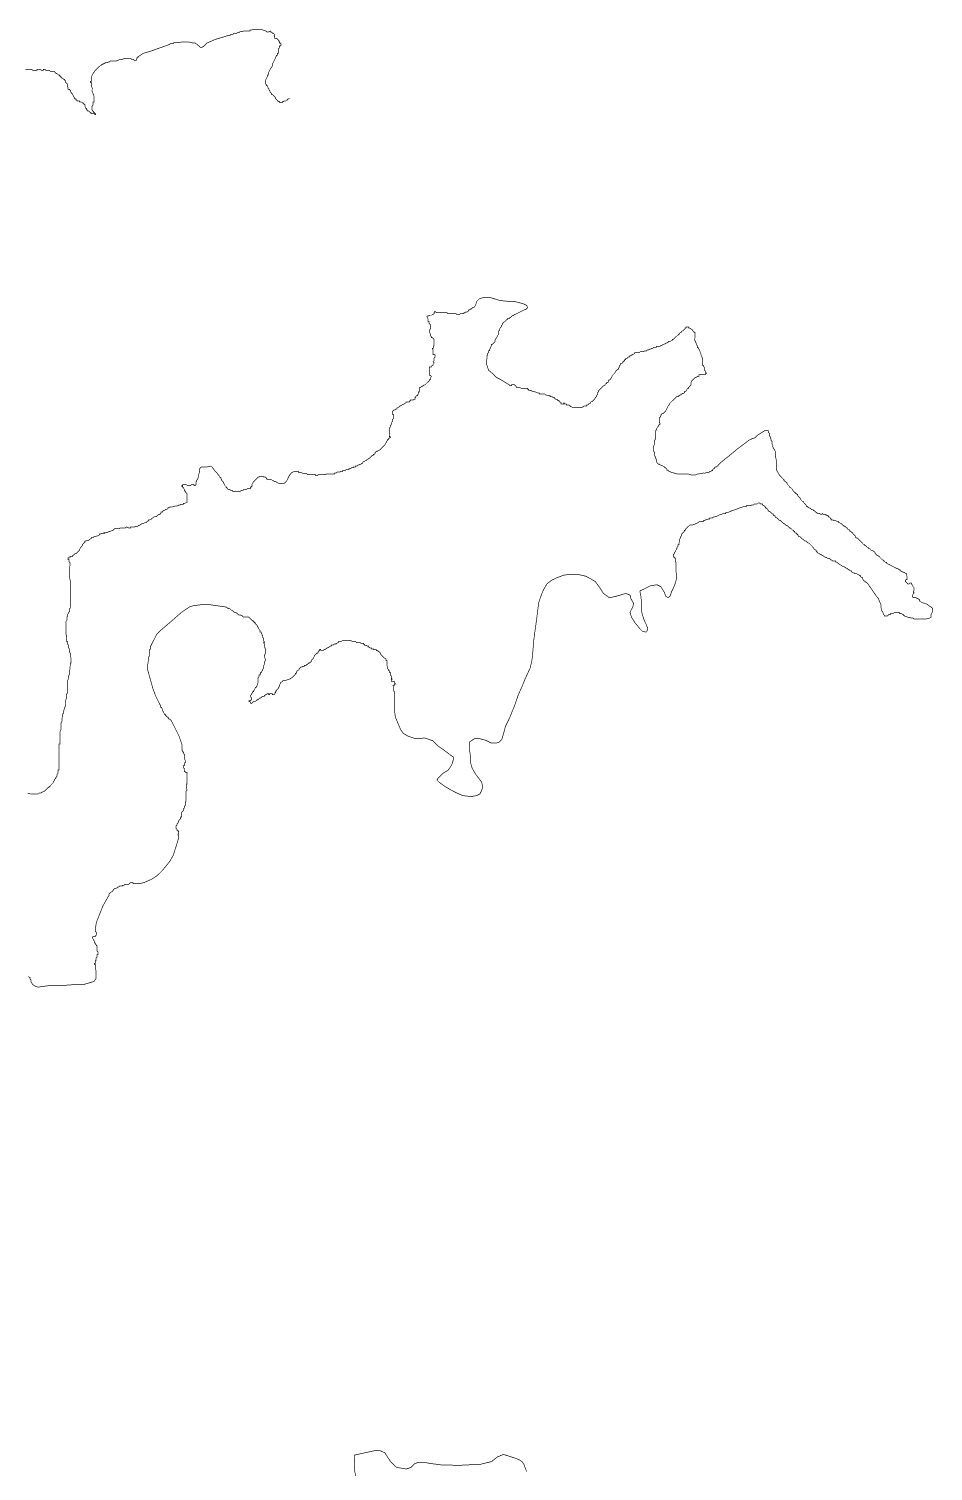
# Model space of a CAD drawing. Header units: metres. Extents: x 319816 to 366074, y 1739234 to 1838803.
# Drawn here: x 325367 to 329448, y 1819696 to 1826205 of the extents above; entities that cross this region are included whole.
import ezdxf

# ---------------------------------------------------------------- set-up
doc = ezdxf.new("R2010")
doc.units = ezdxf.units.M
doc.header["$MEASUREMENT"] = 0
doc.layers.add('HAZARDS LINE', color=1, linetype='Continuous')

msp = doc.modelspace()

# ---------------------------------------------------------------- linework, layer by layer
at = {"layer": 'HAZARDS LINE', "lineweight": 18, "const_width": 3}
for points in [[(326543.6, 1825892), (326539.6, 1825888), (326535.6, 1825888), (326535.5, 1825884), (326531.5, 1825884), (326527.4, 1825880), (326519.4, 1825880.1), (326515.3, 1825876.1), (326511.3, 1825876.1), (326511.2, 1825872.1), (326499.1, 1825872.2), (326499.2, 1825876.2), (326491.1, 1825876.3), (326491.1, 1825880.3), (326487.1, 1825884.4), (326483.2, 1825888.5), (326479.2, 1825892.5), (326479.2, 1825896.6), (326475.2, 1825900.6), (326467.2, 1825908.8), (326463.2, 1825908.8), (326463.2, 1825912.8), (326459.2, 1825916.9), (326455.2, 1825920.9), (326455.2, 1825925), (326451.2, 1825929), (326451.3, 1825933.1), (326447.3, 1825937.1), (326447.3, 1825941.2), (326443.3, 1825945.2), (326443.3, 1825949.3), (326439.3, 1825949.3), (326439.3, 1825953.3), (326435.4, 1825957.4), (326435.5, 1825973.5), (326443.7, 1825989.6), (326443.8, 1825997.6), (326447.8, 1825997.6), (326447.8, 1826005.7), (326456, 1826021.7), (326464.2, 1826033.8), (326468.3, 1826041.8), (326468.4, 1826049.9), (326476.6, 1826065.9), (326480.7, 1826073.9), (326480.7, 1826078), (326484.8, 1826082), (326484.8, 1826086), (326488.8, 1826086), (326488.9, 1826094), (326492.9, 1826094), (326493.1, 1826114.2), (326497.2, 1826118.2), (326497.2, 1826126.2), (326501.3, 1826126.2), (326501.3, 1826130.2), (326505.3, 1826130.2), (326505.4, 1826138.2), (326501.4, 1826138.3), (326501.4, 1826142.3), (326497.4, 1826142.3), (326497.4, 1826150.4), (326493.4, 1826150.4), (326493.4, 1826154.5), (326489.4, 1826158.5), (326485.4, 1826162.6), (326477.4, 1826162.7), (326477.4, 1826170.7), (326473.4, 1826174.8), (326477.5, 1826178.8), (326473.5, 1826182.9), (326469.5, 1826182.9), (326469.5, 1826186.9), (326465.5, 1826187), (326461.5, 1826191), (326457.5, 1826191.1), (326457.5, 1826195.1), (326449.4, 1826191.1), (326441.3, 1826191.2), (326437.3, 1826195.3), (326413.2, 1826203.5), (326393.1, 1826203.7), (326368.8, 1826199.9), (326364.8, 1826199.9), (326364.8, 1826195.9), (326336.6, 1826196.1), (326332.5, 1826192.1), (326320.4, 1826192.2), (326316.3, 1826188.2), (326308.3, 1826188.3), (326304.2, 1826184.3), (326292.1, 1826184.4), (326288.1, 1826180.4), (326280, 1826180.4), (326275.9, 1826176.4), (326271.9, 1826176.5), (326207.2, 1826156.9), (326170.8, 1826141), (326154.6, 1826125), (326146.5, 1826121.1), (326142.4, 1826121.1), (326118.4, 1826141.5), (326106.3, 1826141.6), (326090.2, 1826145.7), (326058, 1826146), (326033.8, 1826142.2), (326021.7, 1826142.3), (326017.6, 1826138.3), (326005.5, 1826138.4), (326001.5, 1826134.4), (325912.5, 1826102.9), (325884.2, 1826095), (325859.9, 1826079.1), (325859.9, 1826075.1), (325855.8, 1826075.1), (325855.8, 1826071.1), (325851.8, 1826067.1), (325851.7, 1826063.1), (325843.7, 1826063.1), (325839.7, 1826067.2), (325831.6, 1826067.3), (325827.6, 1826071.3), (325795.4, 1826071.6), (325791.3, 1826067.6), (325779.2, 1826067.7), (325771.1, 1826063.7), (325767.1, 1826063.8), (325763, 1826059.8), (325734.8, 1826060), (325730.7, 1826056), (325726.7, 1826056), (325722.6, 1826052), (325710.5, 1826052.1), (325710.5, 1826048.1), (325702.4, 1826048.2), (325702.4, 1826044.1), (325694.3, 1826044.2), (325694.3, 1826040.2), (325690.3, 1826040.2), (325682.2, 1826032.2), (325665.9, 1826016.2), (325657.7, 1826004.2), (325649.5, 1825988.1), (325649.4, 1825968), (325645.3, 1825968), (325645.3, 1825964), (325649.3, 1825963.9), (325649.2, 1825943.8), (325653.2, 1825939.7), (325653, 1825923.6), (325657, 1825915.5), (325657, 1825911.5), (325660.9, 1825903.4), (325660.7, 1825875.2), (325656.7, 1825875.2), (325656.5, 1825859.1), (325652.5, 1825855.1), (325652.3, 1825838.9), (325656.3, 1825834.9), (325656.3, 1825830.8), (325660.3, 1825830.8), (325660.3, 1825826.8), (325664.3, 1825826.7), (325664.3, 1825822.7), (325668.3, 1825822.7), (325668.3, 1825818.6), (325664.2, 1825818.7), (325660.3, 1825822.7), (325648.2, 1825822.8), (325648.2, 1825826.9), (325644.2, 1825826.9), (325640.2, 1825831), (325636.2, 1825835), (325632.1, 1825835.1), (325632.2, 1825839.1), (325628.1, 1825839.1), (325628.2, 1825847.2), (325624.2, 1825847.2), (325624.2, 1825851.3), (325620.2, 1825855.3), (325620.3, 1825863.4), (325616.2, 1825863.4), (325616.3, 1825867.5), (325612.2, 1825867.5), (325612.3, 1825871.5), (325608.3, 1825871.6), (325604.3, 1825875.6), (325596.2, 1825875.7), (325596.2, 1825879.7), (325584.1, 1825879.8), (325584.2, 1825883.9), (325580.1, 1825883.9), (325580.2, 1825887.9), (325576.1, 1825888), (325576.2, 1825892), (325572.1, 1825892), (325572.2, 1825896), (325568.2, 1825900.1), (325568.2, 1825904.1), (325564.2, 1825908.2), (325564.2, 1825912.2), (325560.2, 1825912.3), (325560.3, 1825916.3), (325556.3, 1825920.4), (325556.3, 1825928.4), (325552.3, 1825928.5), (325552.3, 1825932.5), (325544.3, 1825932.6), (325544.3, 1825940.6), (325540.3, 1825944.7), (325540.4, 1825956.8), (325536.4, 1825960.9), (325532.4, 1825964.9), (325532.5, 1825973), (325528.5, 1825973), (325528.5, 1825977), (325524.5, 1825977.1), (325520.5, 1825981.1), (325516.4, 1825981.2), (325516.5, 1825985.2), (325512.5, 1825985.2), (325512.5, 1825989.3), (325508.5, 1825989.3), (325508.5, 1825993.3), (325504.5, 1825993.4), (325504.5, 1825997.4), (325500.5, 1825997.4), (325496.5, 1826001.5), (325488.4, 1826005.6), (325484.4, 1826009.7), (325480.4, 1826013.7), (325464.3, 1826013.9), (325460.3, 1826017.9), (325444.2, 1826018.1), (325440.2, 1826022.1), (325432.1, 1826022.2), (325432.1, 1826018.2), (325424, 1826018.2), (325420, 1826022.3), (325403.9, 1826022.4), (325403.9, 1826018.4), (325383.7, 1826018.6), (325379.7, 1826022.6), (325351.5, 1826022.9)], [(325361.6, 1822752.8), (325409.8, 1822752.5), (325413.9, 1822756.5), (325421.9, 1822756.5), (325425.9, 1822760.5), (325430, 1822760.5), (325434, 1822764.5), (325438, 1822764.4), (325442.1, 1822768.4), (325450.2, 1822776.4), (325454.2, 1822780.4), (325458.2, 1822780.4), (325458.2, 1822784.4), (325462.3, 1822784.4), (325462.3, 1822788.4), (325470.4, 1822796.4), (325474.4, 1822800.4), (325478.5, 1822804.4), (325478.5, 1822808.4), (325482.5, 1822812.4), (325482.5, 1822816.5), (325486.6, 1822820.5), (325486.6, 1822824.5), (325490.6, 1822824.5), (325490.6, 1822828.5), (325494.7, 1822832.5), (325494.7, 1822840.5), (325498.8, 1822844.5), (325498.9, 1822860.6), (325502.9, 1822860.6), (325503.5, 1822977.2), (325507.6, 1822977.2), (325507.9, 1823033.4), (325512, 1823041.5), (325512.1, 1823073.6), (325516.2, 1823077.6), (325516.3, 1823093.7), (325520.3, 1823101.7), (325520.4, 1823113.8), (325524.4, 1823117.8), (325524.5, 1823125.8), (325528.6, 1823141.9), (325532.7, 1823149.9), (325532.8, 1823170), (325536.9, 1823186.1), (325537, 1823202.2), (325541, 1823206.1), (325541.3, 1823262.4), (325545.4, 1823270.5), (325545.5, 1823282.5), (325549.5, 1823290.5), (325549.7, 1823310.6), (325553.7, 1823314.6), (325553.9, 1823342.8), (325557.9, 1823342.8), (325558, 1823358.8), (325554.1, 1823387), (325550.1, 1823395.1), (325550.2, 1823407.1), (325546.2, 1823411.2), (325546.3, 1823423.2), (325542.3, 1823427.3), (325542.3, 1823439.3), (325538.3, 1823439.4), (325538.5, 1823467.5), (325534.5, 1823471.6), (325534.8, 1823531.9), (325538.9, 1823535.9), (325539, 1823552), (325543, 1823555.9), (325543, 1823564), (325547.1, 1823568), (325547.1, 1823572), (325551.1, 1823576), (325551.2, 1823588.1), (325555.3, 1823592.1), (325555.9, 1823704.6), (325552, 1823724.8), (325552.4, 1823797.1), (325548.4, 1823801.2), (325548.4, 1823809.2), (325544.4, 1823809.3), (325544.5, 1823817.3), (325548.5, 1823817.3), (325548.5, 1823821.3), (325556.6, 1823821.2), (325556.6, 1823825.3), (325564.6, 1823825.2), (325564.6, 1823829.2), (325568.7, 1823829.2), (325576.7, 1823837.2), (325580.8, 1823837.2), (325584.8, 1823841.2), (325588.8, 1823845.2), (325596.9, 1823853.2), (325597, 1823857.2), (325601, 1823865.2), (325605.1, 1823869.2), (325609.1, 1823873.2), (325609.1, 1823877.2), (325617.2, 1823885.2), (325617.2, 1823889.3), (325621.3, 1823889.2), (325621.3, 1823893.3), (325625.3, 1823893.2), (325629.3, 1823897.2), (325637.4, 1823897.2), (325641.4, 1823901.2), (325649.5, 1823905.2), (325649.5, 1823909.2), (325657.6, 1823909.1), (325661.6, 1823913.1), (325677.7, 1823917.1), (325685.8, 1823921), (325685.8, 1823925.1), (325689.8, 1823925), (325697.9, 1823929), (325705.9, 1823929), (325705.9, 1823933), (325709.9, 1823928.9), (325718, 1823932.9), (325722, 1823932.9), (325730.1, 1823936.9), (325734.1, 1823936.8), (325742.2, 1823940.8), (325746.2, 1823940.8), (325750.2, 1823944.8), (325754.3, 1823948.8), (325774.4, 1823948.7), (325778.4, 1823952.7), (325802.5, 1823952.5), (325806.6, 1823956.5), (325810.6, 1823956.5), (325818.6, 1823952.5), (325826.6, 1823952.4), (325826.7, 1823956.4), (325842.7, 1823956.3), (325850.8, 1823960.3), (325858.8, 1823960.3), (325862.9, 1823964.3), (325866.9, 1823964.2), (325871, 1823968.2), (325879, 1823972.2), (325883, 1823972.2), (325891.1, 1823976.2), (325895.1, 1823976.1), (325899.2, 1823980.1), (325903.2, 1823984.1), (325907.2, 1823984.1), (325907.2, 1823988.1), (325911.3, 1823988.1), (325915.3, 1823992.1), (325919.3, 1823992.1), (325923.4, 1823996.1), (325935.5, 1824004.1), (325943.5, 1824004), (325951.6, 1824012), (325959.6, 1824012), (325959.7, 1824016), (325963.7, 1824020), (325963.7, 1824024), (325971.8, 1824024), (325971.8, 1824028), (325975.8, 1824032), (325979.9, 1824032), (325983.9, 1824036), (325987.9, 1824035.9), (325996, 1824039.9), (325996, 1824043.9), (326000, 1824043.9), (326004.1, 1824047.9), (326016.1, 1824047.8), (326028.2, 1824051.8), (326036.3, 1824051.7), (326044.3, 1824055.7), (326048.3, 1824055.7), (326052.4, 1824059.7), (326064.4, 1824059.6), (326064.5, 1824063.7), (326072.5, 1824063.6), (326076.5, 1824067.6), (326080.6, 1824067.6), (326080.8, 1824107.8), (326076.8, 1824111.8), (326072.8, 1824115.9), (326072.8, 1824119.9), (326068.8, 1824119.9), (326068.8, 1824128), (326064.8, 1824132), (326064.9, 1824136), (326060.8, 1824136), (326060.9, 1824140.1), (326056.9, 1824140.1), (326056.9, 1824144.1), (326060.9, 1824144.1), (326060.9, 1824148.1), (326077, 1824148), (326085, 1824144), (326097.1, 1824143.9), (326101.1, 1824147.9), (326113.2, 1824147.8), (326113.2, 1824143.8), (326117.2, 1824143.8), (326121.2, 1824147.8), (326121.3, 1824159.8), (326125.3, 1824163.8), (326125.4, 1824167.8), (326129.4, 1824171.8), (326137.6, 1824208), (326137.7, 1824220), (326145.8, 1824228), (326169.9, 1824227.9), (326186, 1824231.8), (326194, 1824227.8), (326206, 1824211.6), (326210, 1824207.6), (326214, 1824203.5), (326218, 1824199.5), (326222, 1824191.4), (326226, 1824191.4), (326226, 1824187.4), (326230, 1824183.3), (326229.9, 1824179.3), (326234, 1824179.3), (326233.9, 1824175.3), (326237.9, 1824167.2), (326245.9, 1824159.1), (326245.9, 1824155.1), (326249.9, 1824151.1), (326249.9, 1824147), (326253.9, 1824143), (326257.9, 1824139), (326257.8, 1824134.9), (326261.9, 1824134.9), (326261.8, 1824130.9), (326265.8, 1824126.8), (326273.9, 1824126.8), (326277.9, 1824122.8), (326285.9, 1824122.7), (326285.9, 1824118.7), (326322.1, 1824118.5), (326326.1, 1824122.5), (326334.1, 1824122.4), (326338.2, 1824126.4), (326350.2, 1824126.4), (326354.3, 1824130.4), (326366.3, 1824130.3), (326366.4, 1824134.3), (326370.4, 1824134.3), (326370.4, 1824138.3), (326374.4, 1824138.3), (326374.5, 1824150.4), (326378.5, 1824154.4), (326378.6, 1824158.4), (326382.6, 1824162.4), (326386.7, 1824166.4), (326390.7, 1824170.4), (326398.8, 1824178.4), (326402.8, 1824182.4), (326406.8, 1824182.3), (326410.9, 1824186.3), (326422.9, 1824186.3), (326426.9, 1824182.2), (326435, 1824182.2), (326439, 1824178.1), (326439, 1824174.1), (326443, 1824174.1), (326447, 1824170.1), (326463.1, 1824170), (326467.1, 1824165.9), (326471.1, 1824165.9), (326475.1, 1824161.9), (326483.1, 1824161.8), (326487.1, 1824157.8), (326495.1, 1824153.7), (326517.6, 1824153.6), (326524.2, 1824157.4), (326532.1, 1824166.8), (326537.7, 1824178.9), (326543.3, 1824190.4), (326552.4, 1824201.2), (326563.8, 1824207.5), (326577.3, 1824206.1), (326585.4, 1824206), (326585.3, 1824201.9), (326597.5, 1824201.9), (326609.6, 1824197.7), (326621.7, 1824197.6), (326625.7, 1824193.5), (326662.1, 1824193.3), (326662.1, 1824189.2), (326670.1, 1824189.2), (326674.2, 1824193.2), (326706.6, 1824192.9), (326710.6, 1824196.9), (326747, 1824196.7), (326747, 1824200.7), (326755.1, 1824200.6), (326759.2, 1824204.6), (326771.3, 1824204.6), (326775.4, 1824208.6), (326783.5, 1824208.5), (326783.5, 1824212.5), (326795.6, 1824212.5), (326799.7, 1824216.5), (326811.8, 1824216.4), (326811.9, 1824220.4), (326820, 1824220.4), (326824, 1824224.4), (326832.1, 1824224.3), (326832.2, 1824228.3), (326836.2, 1824228.3), (326840.2, 1824228.3), (326840.3, 1824232.3), (326848.4, 1824232.3), (326852.4, 1824236.3), (326856.5, 1824236.2), (326860.5, 1824240.3), (326864.6, 1824240.2), (326868.7, 1824244.2), (326872.7, 1824244.2), (326876.8, 1824252.3), (326880.8, 1824252.2), (326884.9, 1824256.2), (326889, 1824256.2), (326893, 1824260.2), (326905.2, 1824268.2), (326909.3, 1824272.2), (326917.5, 1824280.2), (326921.5, 1824280.2), (326921.5, 1824284.3), (326925.6, 1824284.2), (326929.6, 1824288.2), (326929.7, 1824292.3), (326933.7, 1824296.3), (326937.8, 1824296.3), (326937.8, 1824300.3), (326941.9, 1824300.3), (326950, 1824304.3), (326958.1, 1824312.3), (326962.2, 1824316.3), (326966.3, 1824320.3), (326970.3, 1824324.3), (326974.4, 1824328.3), (326978.5, 1824336.4), (326982.6, 1824340.4), (326982.6, 1824344.4), (326986.7, 1824348.5), (326986.7, 1824352.5), (326990.8, 1824352.5), (326990.8, 1824356.5), (326994.8, 1824356.5), (326994.9, 1824360.5), (326998.9, 1824360.5), (326999, 1824364.5), (326994.9, 1824364.6), (326995.2, 1824405), (326999.3, 1824409), (326999.3, 1824413), (327003.4, 1824421.1), (327003.5, 1824425.1), (327007.6, 1824433.2), (327007.6, 1824441.3), (327011.7, 1824445.3), (327011.9, 1824465.5), (327007.8, 1824465.5), (327007.9, 1824477.7), (327012, 1824481.7), (327016.1, 1824485.7), (327020.1, 1824485.7), (327024.2, 1824489.7), (327028.2, 1824489.6), (327028.2, 1824493.7), (327036.4, 1824497.7), (327040.4, 1824501.7), (327048.6, 1824505.7), (327052.6, 1824509.7), (327056.7, 1824509.6), (327068.9, 1824517.6), (327068.9, 1824521.7), (327085.1, 1824521.6), (327085.1, 1824525.6), (327089.1, 1824525.6), (327089.2, 1824529.6), (327101.3, 1824529.5), (327105.4, 1824533.5), (327109.4, 1824533.5), (327109.5, 1824541.6), (327113.5, 1824541.6), (327113.5, 1824545.6), (327117.6, 1824549.6), (327121.7, 1824549.6), (327121.7, 1824553.6), (327125.8, 1824557.6), (327125.8, 1824565.7), (327129.9, 1824565.7), (327130, 1824585.9), (327134.1, 1824585.9), (327138.1, 1824589.9), (327142.2, 1824589.8), (327142.2, 1824593.9), (327146.3, 1824593.9), (327150.3, 1824597.9), (327154.4, 1824597.8), (327158.4, 1824601.9), (327162.5, 1824605.9), (327166.6, 1824609.9), (327174.7, 1824617.9), (327174.8, 1824621.9), (327178.8, 1824621.9), (327178.9, 1824630), (327183, 1824634), (327183, 1824638.1), (327179, 1824642.1), (327174.9, 1824642.2), (327175.2, 1824678.5), (327183.3, 1824678.5), (327183.3, 1824682.5), (327187.4, 1824686.5), (327191.4, 1824686.5), (327191.5, 1824690.6), (327195.5, 1824694.6), (327195.6, 1824698.6), (327191.6, 1824702.7), (327195.6, 1824706.7), (327195.7, 1824718.8), (327199.8, 1824722.8), (327199.9, 1824735), (327191.8, 1824735), (327192, 1824755.2), (327188, 1824763.4), (327192, 1824763.3), (327192.1, 1824771.4), (327196.2, 1824775.4), (327196.4, 1824803.7), (327188.4, 1824811.9), (327184.3, 1824811.9), (327184.4, 1824815.9), (327180.3, 1824820), (327180.4, 1824824.1), (327176.4, 1824836.2), (327176.5, 1824848.4), (327180.6, 1824852.4), (327180.7, 1824868.5), (327176.7, 1824872.6), (327172.7, 1824876.7), (327172.8, 1824884.8), (327168.7, 1824884.8), (327168.8, 1824896.9), (327164.8, 1824905.1), (327164.9, 1824909.1), (327168.9, 1824909.1), (327177, 1824913), (327185.1, 1824913), (327189.2, 1824917), (327193.2, 1824917), (327197.3, 1824921), (327197.3, 1824925), (327197.4, 1824929.1), (327201.4, 1824929), (327205.4, 1824925), (327253.9, 1824924.6), (327257.9, 1824920.5), (327294.3, 1824920.2), (327298.3, 1824916.2), (327310.5, 1824916.1), (327314.5, 1824920.1), (327330.7, 1824919.9), (327330.7, 1824924), (327334.8, 1824924), (327338.8, 1824928), (327346.9, 1824927.9), (327351, 1824931.9), (327351, 1824936), (327355.1, 1824935.9), (327359.1, 1824939.9), (327363.2, 1824939.9), (327363.2, 1824944), (327367.3, 1824943.9), (327371.3, 1824947.9), (327375.4, 1824947.9), (327382.6, 1824955.7), (327389.1, 1824975.4), (327402.1, 1824988.4), (327422.5, 1824992.9), (327449.4, 1824992.9), (327493.2, 1824979), (327532.7, 1824975.1), (327559, 1824975.1), (327598.8, 1824964.4), (327614.4, 1824956.7), (327617.9, 1824946), (327613.9, 1824942), (327609.8, 1824938), (327605.7, 1824938), (327597.6, 1824934.1), (327565.2, 1824918.1), (327557, 1824914.2), (327553, 1824910.1), (327548.9, 1824910.2), (327544.9, 1824906.2), (327540.8, 1824902.2), (327536.7, 1824902.2), (327536.7, 1824898.1), (327528.6, 1824898.2), (327528.6, 1824894.2), (327524.5, 1824894.2), (327520.5, 1824890.2), (327520.4, 1824886.1), (327516.4, 1824886.2), (327512.3, 1824882.2), (327504.2, 1824874.1), (327504.1, 1824870.1), (327500.1, 1824866.1), (327500, 1824862), (327496, 1824858), (327491.9, 1824850), (327491.8, 1824845.9), (327487.8, 1824841.9), (327487.6, 1824825.7), (327483.6, 1824821.7), (327479.5, 1824813.7), (327471.3, 1824801.6), (327471.2, 1824793.5), (327467.1, 1824789.5), (327459, 1824781.5), (327455, 1824781.5), (327454.9, 1824777.5), (327450.8, 1824765.4), (327446.7, 1824757.3), (327446.6, 1824753.3), (327442.6, 1824753.3), (327442.5, 1824745.2), (327438.5, 1824741.2), (327438.4, 1824733.1), (327434.3, 1824729.1), (327434, 1824688.7), (327441.9, 1824664.4), (327462, 1824648), (327478.1, 1824631.7), (327494.2, 1824623.5), (327534.4, 1824599), (327538.4, 1824594.9), (327546.5, 1824594.8), (327546.5, 1824598.9), (327558.7, 1824598.8), (327562.7, 1824594.7), (327566.7, 1824590.6), (327566.6, 1824586.6), (327582.8, 1824586.4), (327590.9, 1824582.3), (327619.2, 1824582.1), (327619.1, 1824578.1), (327623.2, 1824578.1), (327623.1, 1824574), (327631.2, 1824573.9), (327639.3, 1824569.8), (327647.4, 1824569.8), (327651.4, 1824565.7), (327655.4, 1824565.7), (327663.5, 1824561.6), (327671.6, 1824561.5), (327671.5, 1824557.5), (327695.8, 1824557.3), (327699.8, 1824553.2), (327715.9, 1824549), (327720, 1824549), (327719.9, 1824545), (327728, 1824544.9), (327736.1, 1824540.8), (327740.1, 1824540.8), (327740.1, 1824536.7), (327748.1, 1824532.6), (327752.2, 1824532.6), (327752.2, 1824528.5), (327760.2, 1824528.5), (327760.2, 1824524.4), (327764.2, 1824520.4), (327768.3, 1824520.3), (327768.2, 1824512.2), (327780.3, 1824512.1), (327780.4, 1824516.2), (327784.4, 1824516.2), (327784.4, 1824512.1), (327792.5, 1824512.1), (327792.4, 1824508), (327804.6, 1824507.9), (327808.6, 1824503.8), (327812.6, 1824503.8), (327812.6, 1824499.8), (327816.6, 1824499.7), (327820.6, 1824495.7), (327857, 1824495.4), (327869.2, 1824499.3), (327873.2, 1824503.3), (327885.4, 1824503.2), (327885.4, 1824507.3), (327889.4, 1824507.3), (327893.5, 1824511.3), (327897.6, 1824515.3), (327901.6, 1824515.3), (327901.7, 1824519.3), (327905.7, 1824523.3), (327909.8, 1824523.3), (327913.9, 1824527.3), (327917.9, 1824531.3), (327922, 1824535.3), (327922, 1824539.4), (327926.1, 1824543.4), (327930.2, 1824547.4), (327930.2, 1824551.4), (327934.3, 1824555.4), (327934.3, 1824563.5), (327938.4, 1824567.5), (327938.5, 1824571.6), (327946.6, 1824579.6), (327950.7, 1824583.6), (327954.7, 1824587.6), (327958.8, 1824591.6), (327962.9, 1824595.6), (327966.9, 1824595.6), (327967, 1824599.7), (327971, 1824603.7), (327975.1, 1824603.6), (327975.1, 1824607.7), (327979.2, 1824607.7), (327983.2, 1824611.7), (327983.3, 1824619.7), (327987.3, 1824619.7), (327991.4, 1824623.7), (327999.6, 1824635.8), (327999.6, 1824639.8), (328007.8, 1824647.9), (328011.8, 1824651.9), (328015.9, 1824659.9), (328020, 1824663.9), (328024.1, 1824668), (328028.1, 1824667.9), (328028.2, 1824672), (328032.3, 1824680), (328032.3, 1824684.1), (328036.4, 1824688.1), (328036.4, 1824692.1), (328040.5, 1824696.1), (328044.5, 1824696.1), (328048.6, 1824700.1), (328048.6, 1824704.2), (328052.7, 1824704.1), (328052.7, 1824708.2), (328056.7, 1824708.1), (328056.8, 1824712.2), (328060.8, 1824712.1), (328060.8, 1824716.2), (328064.9, 1824716.2), (328069, 1824720.2), (328073, 1824724.2), (328077.1, 1824724.2), (328077.1, 1824728.2), (328081.2, 1824728.2), (328085.2, 1824732.2), (328089.3, 1824732.1), (328089.3, 1824736.2), (328093.3, 1824736.2), (328101.5, 1824740.1), (328101.5, 1824744.2), (328121.7, 1824744), (328125.8, 1824748), (328141.9, 1824747.9), (328146, 1824751.9), (328154.1, 1824751.9), (328158.2, 1824755.9), (328162.2, 1824755.8), (328170.3, 1824759.8), (328174.4, 1824759.8), (328178.5, 1824763.8), (328182.5, 1824763.8), (328186.6, 1824767.8), (328198.7, 1824767.7), (328198.7, 1824771.7), (328214.9, 1824771.6), (328219, 1824775.6), (328223, 1824775.6), (328227.1, 1824779.6), (328231.1, 1824779.6), (328235.2, 1824783.6), (328239.2, 1824783.5), (328243.3, 1824787.6), (328247.4, 1824787.5), (328251.4, 1824791.5), (328255.5, 1824791.5), (328255.5, 1824795.6), (328263.6, 1824795.5), (328267.7, 1824799.5), (328271.7, 1824799.5), (328271.7, 1824803.5), (328275.8, 1824803.5), (328283.9, 1824811.5), (328288, 1824815.5), (328292.1, 1824819.5), (328296.2, 1824823.5), (328300.2, 1824823.5), (328300.2, 1824827.6), (328304.3, 1824827.5), (328304.3, 1824831.6), (328308.4, 1824835.6), (328312.4, 1824835.5), (328312.4, 1824839.6), (328320.6, 1824843.6), (328324.6, 1824847.6), (328328.7, 1824851.6), (328328.7, 1824855.6), (328332.8, 1824855.6), (328332.8, 1824859.7), (328344.9, 1824859.6), (328344.9, 1824855.5), (328349, 1824855.5), (328361, 1824847.3), (328361, 1824843.3), (328369, 1824839.2), (328369, 1824835.1), (328373.1, 1824835.1), (328372.8, 1824798.7), (328376.8, 1824794.6), (328376.8, 1824790.6), (328380.7, 1824782.5), (328380.7, 1824778.4), (328384.7, 1824774.3), (328384.6, 1824766.3), (328388.7, 1824766.2), (328388.7, 1824762.2), (328392.7, 1824758.1), (328392.6, 1824754.1), (328396.7, 1824750), (328396.6, 1824745.9), (328400.6, 1824737.8), (328400.6, 1824733.8), (328404.5, 1824725.7), (328404.5, 1824721.6), (328408.5, 1824717.6), (328408.3, 1824685.2), (328412.3, 1824685.2), (328412.3, 1824681.1), (328416.3, 1824677.1), (328416.2, 1824664.9), (328420.2, 1824660.9), (328420.2, 1824656.8), (328424.2, 1824652.7), (328424.2, 1824648.7), (328420.1, 1824648.7), (328420.1, 1824644.7), (328391.8, 1824644.9), (328391.7, 1824636.8), (328383.6, 1824636.9), (328379.6, 1824632.9), (328375.5, 1824632.9), (328371.5, 1824628.9), (328367.4, 1824624.9), (328363.3, 1824620.9), (328359.2, 1824616.8), (328359.2, 1824612.8), (328355.1, 1824608.8), (328355, 1824596.7), (328351, 1824592.7), (328342.8, 1824584.6), (328342.8, 1824580.6), (328338.7, 1824580.6), (328334.6, 1824572.6), (328330.6, 1824568.5), (328326.5, 1824568.6), (328326.5, 1824564.5), (328322.4, 1824560.5), (328318.4, 1824560.6), (328314.3, 1824556.5), (328310.3, 1824556.6), (328310.2, 1824552.5), (328306.2, 1824552.6), (328302.1, 1824548.6), (328298.1, 1824548.6), (328298, 1824544.5), (328290, 1824544.6), (328261.4, 1824516.5), (328257.4, 1824512.5), (328257.3, 1824508.5), (328253.3, 1824504.5), (328249.2, 1824496.4), (328245.1, 1824488.3), (328240.9, 1824480.3), (328232.8, 1824472.3), (328228.7, 1824468.3), (328224.7, 1824468.3), (328220.6, 1824464.3), (328220.6, 1824460.2), (328216.5, 1824456.2), (328216.5, 1824452.2), (328212.4, 1824448.2), (328212.2, 1824427.9), (328216.3, 1824423.9), (328216.2, 1824419.8), (328212.2, 1824419.9), (328208.1, 1824411.8), (328204, 1824407.8), (328199.9, 1824399.7), (328199.9, 1824395.7), (328195.8, 1824391.7), (328195.5, 1824355.3), (328191.4, 1824347.2), (328191.3, 1824331.1), (328187.2, 1824323), (328187, 1824298.8), (328191, 1824294.7), (328190.9, 1824278.5), (328194.9, 1824274.4), (328194.9, 1824270.4), (328198.8, 1824262.3), (328198.8, 1824254.2), (328202.8, 1824246.1), (328206.8, 1824242), (328210.8, 1824242), (328210.8, 1824237.9), (328214.8, 1824237.9), (328226.9, 1824233.8), (328230.9, 1824229.7), (328235, 1824229.6), (328234.9, 1824225.6), (328239, 1824225.6), (328243, 1824221.5), (328247, 1824217.4), (328247, 1824213.4), (328251, 1824213.4), (328255, 1824209.3), (328263.1, 1824205.2), (328291.3, 1824196.9), (328343.9, 1824196.5), (328356, 1824192.3), (328376.2, 1824192.2), (328384.3, 1824196.1), (328388.3, 1824196.1), (328408.6, 1824200), (328416.7, 1824199.9), (328428.8, 1824203.9), (328436.9, 1824203.8), (328441, 1824207.8), (328445, 1824207.8), (328449.1, 1824211.8), (328453.1, 1824211.8), (328453.2, 1824215.8), (328457.2, 1824219.8), (328461.3, 1824219.8), (328461.3, 1824223.9), (328465.4, 1824227.9), (328469.4, 1824227.8), (328473.5, 1824231.9), (328477.5, 1824231.8), (328477.6, 1824235.9), (328481.7, 1824239.9), (328489.8, 1824247.9), (328534.5, 1824283.9), (328563, 1824308), (328595.6, 1824332), (328615.9, 1824348), (328632.1, 1824356), (328644.3, 1824359.9), (328656.5, 1824372), (328689, 1824391.9), (328705.2, 1824391.8), (328705.1, 1824383.7), (328709.1, 1824379.6), (328709.1, 1824371.5), (328713, 1824363.4), (328713, 1824359.4), (328717, 1824355.3), (328717, 1824347.2), (328721, 1824343.2), (328720.9, 1824331), (328724.9, 1824327), (328724.8, 1824318.9), (328728.8, 1824310.7), (328732.8, 1824306.7), (328732.8, 1824302.6), (328736.8, 1824298.6), (328736.6, 1824278.3), (328740.5, 1824258.1), (328740.2, 1824217.7), (328744.2, 1824209.5), (328756.2, 1824189.2), (328760.2, 1824185.2), (328768.2, 1824177), (328772.2, 1824172.9), (328772.2, 1824168.9), (328776.2, 1824168.9), (328776.2, 1824164.8), (328784.2, 1824160.7), (328788.3, 1824156.6), (328788.2, 1824152.6), (328792.2, 1824148.5), (328796.2, 1824144.5), (328800.3, 1824140.4), (328800.2, 1824136.3), (328804.3, 1824136.3), (328808.3, 1824132.2), (328812.3, 1824128.2), (328816.3, 1824120), (328820.3, 1824116), (328824.3, 1824111.9), (328828.3, 1824111.9), (328828.3, 1824107.8), (328832.3, 1824107.8), (328832.3, 1824103.7), (328836.4, 1824103.7), (328836.3, 1824099.7), (328840.3, 1824095.6), (328848.4, 1824087.4), (328848.3, 1824083.4), (328852.3, 1824079.3), (328860.4, 1824071.2), (328864.4, 1824071.1), (328864.4, 1824067.1), (328868.4, 1824063), (328872.4, 1824059), (328876.4, 1824054.9), (328876.4, 1824050.8), (328880.4, 1824050.8), (328880.4, 1824046.8), (328884.4, 1824046.7), (328888.4, 1824042.7), (328892.5, 1824042.6), (328896.5, 1824038.6), (328900.5, 1824034.5), (328908.6, 1824034.4), (328908.6, 1824030.4), (328912.6, 1824030.3), (328916.6, 1824026.3), (328920.6, 1824022.2), (328924.7, 1824022.2), (328924.6, 1824018.1), (328936.8, 1824018), (328940.8, 1824013.9), (328944.8, 1824013.9), (328948.9, 1824017.9), (328952.9, 1824013.9), (328965, 1824013.8), (328965, 1824009.7), (328973.1, 1824009.7), (328973.1, 1824005.6), (328977.1, 1824005.6), (328977.1, 1824001.5), (328981.1, 1824001.5), (328985.1, 1823997.4), (328985.1, 1823993.4), (328989.1, 1823993.4), (328989.1, 1823989.3), (328997.2, 1823989.3), (329001.2, 1823985.2), (329009.3, 1823985.1), (329017.3, 1823981), (329021.4, 1823981), (329021.3, 1823976.9), (329025.4, 1823976.9), (329029.4, 1823972.8), (329033.4, 1823972.8), (329041.5, 1823964.7), (329045.5, 1823964.6), (329045.5, 1823960.6), (329049.5, 1823960.5), (329053.5, 1823956.5), (329057.5, 1823952.4), (329061.6, 1823952.4), (329061.5, 1823948.3), (329065.6, 1823944.3), (329069.6, 1823944.2), (329073.6, 1823940.1), (329073.6, 1823936.1), (329077.6, 1823936.1), (329081.6, 1823932), (329085.7, 1823932), (329085.6, 1823927.9), (329089.7, 1823923.8), (329093.7, 1823919.8), (329097.7, 1823915.7), (329097.6, 1823911.7), (329101.7, 1823907.6), (329105.7, 1823907.6), (329109.7, 1823903.5), (329113.7, 1823899.4), (329121.7, 1823891.3), (329125.8, 1823887.2), (329129.8, 1823883.1), (329133.8, 1823879), (329137.8, 1823879), (329137.8, 1823875), (329141.8, 1823874.9), (329145.8, 1823870.9), (329149.9, 1823866.8), (329157.9, 1823862.7), (329157.9, 1823858.6), (329161.9, 1823858.6), (329169.9, 1823850.4), (329174, 1823850.4), (329182, 1823846.3), (329186.1, 1823842.2), (329186, 1823838.2), (329190, 1823834.1), (329194, 1823830), (329202.1, 1823825.9), (329206.1, 1823821.9), (329214.1, 1823813.7), (329218.1, 1823809.6), (329226.2, 1823805.5), (329226.2, 1823801.5), (329234.2, 1823797.4), (329238.3, 1823797.4), (329238.2, 1823793.3), (329246.3, 1823789.2), (329250.3, 1823789.2), (329254.3, 1823785.1), (329262.4, 1823781), (329286.6, 1823768.7), (329290.6, 1823768.7), (329294.6, 1823764.6), (329298.6, 1823764.5), (329298.6, 1823760.5), (329314.7, 1823752.3), (329318.8, 1823752.3), (329322.8, 1823748.2), (329326.8, 1823748.2), (329326.8, 1823740.1), (329330.8, 1823736), (329330.6, 1823719.8), (329326.6, 1823719.9), (329322.5, 1823715.8), (329322.5, 1823711.8), (329326.5, 1823707.7), (329334.5, 1823699.6), (329338.6, 1823699.5), (329342.6, 1823703.6), (329350.7, 1823703.5), (329350.7, 1823699.5), (329354.7, 1823695.4), (329354.7, 1823691.3), (329358.7, 1823687.3), (329362.7, 1823683.2), (329362.6, 1823671.1), (329358.5, 1823667), (329358.5, 1823663), (329362.5, 1823663), (329362.5, 1823658.9), (329358.5, 1823659), (329358.4, 1823654.9), (329354.3, 1823646.9), (329354.3, 1823642.8), (329358.3, 1823638.7), (329370.4, 1823638.6), (329374.5, 1823634.6), (329378.5, 1823634.5), (329382.5, 1823630.5), (329386.6, 1823630.4), (329386.5, 1823622.4), (329390.5, 1823622.3), (329394.5, 1823618.2), (329402.6, 1823614.1), (329406.6, 1823614.1), (329414.7, 1823610), (329418.7, 1823610), (329446.9, 1823589.5), (329446.8, 1823577.4), (329438.6, 1823561.3), (329438.5, 1823549.2), (329430.4, 1823545.2), (329414.2, 1823541.3), (329361.6, 1823541.7), (329357.6, 1823545.8), (329349.5, 1823545.8), (329337.4, 1823550), (329333.4, 1823550), (329325.3, 1823554.1), (329321.3, 1823554.1), (329317.3, 1823558.2), (329313.2, 1823558.2), (329313.3, 1823562.3), (329309.2, 1823562.3), (329305.2, 1823566.4), (329297.1, 1823566.4), (329297.2, 1823570.5), (329272.9, 1823570.7), (329268.8, 1823566.7), (329256.7, 1823566.7), (329256.7, 1823562.7), (329248.6, 1823562.8), (329244.5, 1823558.8), (329240.4, 1823554.7), (329228.3, 1823554.8), (329228.3, 1823558.9), (329224.3, 1823563), (329220.4, 1823575.1), (329216.4, 1823579.2), (329216.4, 1823587.3), (329212.4, 1823591.3), (329212.5, 1823607.5), (329208.6, 1823615.6), (329200.6, 1823635.9), (329192.6, 1823644.1), (329156.6, 1823696.9), (329144.6, 1823709.1), (329140.6, 1823709.2), (329140.6, 1823713.2), (329136.5, 1823713.2), (329128.6, 1823725.4), (329128.6, 1823729.5), (329124.5, 1823729.5), (329120.5, 1823733.6), (329120.6, 1823737.6), (329116.5, 1823737.6), (329112.5, 1823741.7), (329108.5, 1823741.8), (329104.5, 1823745.8), (329096.4, 1823745.9), (329092.4, 1823750), (329088.3, 1823750), (329080.3, 1823754.1), (329080.3, 1823758.1), (329076.3, 1823758.2), (329068.2, 1823762.3), (329068.2, 1823766.3), (329064.2, 1823766.4), (329060.2, 1823770.4), (329056.1, 1823770.5), (329052.1, 1823774.5), (329044.1, 1823778.6), (329040, 1823778.7), (329036, 1823782.7), (329028, 1823786.9), (329011.9, 1823799.1), (329007.8, 1823799.1), (329007.9, 1823803.2), (328995.7, 1823803.3), (328991.7, 1823807.3), (328987.7, 1823807.4), (328979.7, 1823815.5), (328971.6, 1823815.6), (328967.6, 1823819.7), (328963.5, 1823819.7), (328955.5, 1823823.8), (328951.5, 1823827.9), (328947.4, 1823827.9), (328943.4, 1823832), (328939.4, 1823832), (328935.4, 1823836.1), (328927.3, 1823840.2), (328927.3, 1823844.2), (328923.3, 1823844.3), (328923.3, 1823848.3), (328919.3, 1823848.3), (328919.3, 1823852.4), (328911.3, 1823856.5), (328907.3, 1823864.6), (328899.3, 1823872.8), (328887.2, 1823885), (328883.2, 1823885), (328879.2, 1823889.1), (328875.2, 1823893.2), (328871.1, 1823893.2), (328855, 1823905.4), (328851, 1823909.5), (328847, 1823913.6), (328843, 1823913.6), (328839, 1823917.7), (328839, 1823921.7), (328835, 1823921.8), (328835, 1823925.8), (328830.9, 1823925.8), (328831, 1823929.9), (328826.9, 1823929.9), (328822.9, 1823934), (328823, 1823938), (328818.9, 1823938.1), (328818.9, 1823942.1), (328814.9, 1823942.1), (328810.9, 1823946.2), (328806.9, 1823950.3), (328802.8, 1823950.3), (328802.9, 1823954.4), (328798.8, 1823954.4), (328794.8, 1823958.5), (328790.8, 1823962.5), (328786.8, 1823962.6), (328778.7, 1823970.7), (328770.7, 1823974.8), (328758.6, 1823987.1), (328754.6, 1823987.1), (328750.6, 1823991.2), (328746.6, 1823995.2), (328742.6, 1823999.3), (328738.5, 1823999.3), (328734.5, 1824003.4), (328734.5, 1824007.5), (328730.5, 1824007.5), (328726.5, 1824011.6), (328726.5, 1824015.6), (328722.5, 1824015.6), (328718.5, 1824019.7), (328714.5, 1824023.8), (328710.4, 1824027.9), (328706.4, 1824027.9), (328698.4, 1824040.1), (328694.4, 1824040.1), (328694.4, 1824044.2), (328690.4, 1824044.2), (328690.4, 1824048.2), (328686.4, 1824052.3), (328678.3, 1824056.4), (328678.4, 1824060.5), (328670.3, 1824060.5), (328666.3, 1824064.6), (328658.2, 1824064.7), (328654.1, 1824060.6), (328642, 1824060.7), (328637.9, 1824056.7), (328633.9, 1824056.8), (328617.7, 1824052.8), (328605.5, 1824052.9), (328605.5, 1824048.9), (328593.4, 1824049), (328569.1, 1824041.1), (328560.9, 1824037.1), (328536.6, 1824029.2), (328528.5, 1824025.2), (328520.4, 1824021.2), (328512.3, 1824021.3), (328512.3, 1824017.3), (328500.1, 1824017.3), (328492, 1824013.4), (328488, 1824013.4), (328471.8, 1824005.4), (328467.7, 1824005.5), (328459.6, 1824001.5), (328455.6, 1824001.5), (328451.5, 1823997.5), (328439.4, 1823997.6), (328439.3, 1823993.6), (328435.3, 1823993.6), (328427.2, 1823989.6), (328423.1, 1823989.6), (328415, 1823985.7), (328411, 1823985.7), (328410.9, 1823981.6), (328394.8, 1823981.8), (328382.6, 1823973.8), (328362.3, 1823965.9), (328350.2, 1823965.9), (328346.1, 1823961.9), (328342, 1823957.9), (328338, 1823953.9), (328329.8, 1823945.9), (328329.8, 1823941.8), (328325.7, 1823941.9), (328325.7, 1823937.8), (328321.6, 1823933.8), (328317.6, 1823929.8), (328313.5, 1823925.8), (328313.4, 1823917.7), (328309.3, 1823913.7), (328309.3, 1823909.7), (328305.2, 1823905.6), (328305.1, 1823893.5), (328301, 1823885.5), (328301, 1823877.4), (328296.9, 1823877.4), (328296.9, 1823869.3), (328292.8, 1823865.3), (328292.8, 1823861.3), (328288.7, 1823857.2), (328288.7, 1823853.2), (328284.6, 1823849.2), (328284.6, 1823845.2), (328280.5, 1823841.1), (328280.5, 1823837.1), (328276.4, 1823833.1), (328276.3, 1823821), (328280.3, 1823820.9), (328280.3, 1823816.9), (328284.3, 1823816.8), (328284.2, 1823800.7), (328288.2, 1823796.6), (328287.9, 1823756.2), (328291.7, 1823727.8), (328283.4, 1823699.6), (328275.2, 1823679.4), (328267, 1823663.3), (328262.8, 1823647.2), (328254.7, 1823639.2), (328250.6, 1823639.2), (328242.6, 1823643.3), (328234.6, 1823663.6), (328226.7, 1823675.8), (328218.7, 1823688), (328202.6, 1823696.2), (328174.2, 1823692.4), (328125.5, 1823668.5), (328125.5, 1823664.4), (328129.4, 1823644.2), (328133.1, 1823607.8), (328132.9, 1823575.4), (328136.8, 1823559.2), (328144.7, 1823534.9), (328152.7, 1823518.7), (328160.6, 1823498.4), (328156.5, 1823486.3), (328152.4, 1823482.3), (328136.3, 1823486.4), (328124.2, 1823498.7), (328104.2, 1823523.1), (328088.2, 1823547.5), (328080.3, 1823571.8), (328088.5, 1823587.9), (328092.6, 1823595.9), (328096.8, 1823612.1), (328084.8, 1823632.4), (328080.9, 1823648.6), (328072.9, 1823652.7), (328060.8, 1823656.8), (328020.2, 1823645), (327987.8, 1823637.2), (327959.7, 1823657.6), (327947.7, 1823677.9), (327923.7, 1823710.5), (327903.6, 1823722.7), (327879.4, 1823735.1), (327863.3, 1823739.2), (327839.1, 1823743.5), (327814.8, 1823743.6), (327782.5, 1823739.9), (327750, 1823728), (327725.7, 1823716), (327705.3, 1823700), (327688.9, 1823671.8), (327680.7, 1823651.7), (327668.3, 1823615.4), (327659.7, 1823546.7), (327646.8, 1823453.8), (327642.4, 1823401.3), (327638, 1823356.9), (327629.6, 1823320.5), (327609.1, 1823276.2), (327592.6, 1823235.9), (327576.2, 1823199.6), (327559.6, 1823151.3), (327534.9, 1823090.8), (327518.5, 1823058.6), (327510.1, 1823026.3), (327501.8, 1822998.1), (327489.6, 1822986), (327477.4, 1822982.1), (327453.2, 1822982.3), (327429, 1822994.6), (327396.8, 1823002.9), (327380.6, 1823003), (327356.2, 1822987), (327355.9, 1822950.7), (327359.8, 1822926.4), (327359.6, 1822898.1), (327367.4, 1822869.7), (327383.4, 1822841.3), (327399.4, 1822820.9), (327411.4, 1822804.7), (327415.3, 1822784.4), (327411.1, 1822768.3), (327402.9, 1822752.2), (327386.7, 1822744.2), (327362.4, 1822740.4), (327326, 1822744.7), (327297.8, 1822757), (327273.7, 1822769.3), (327245.5, 1822785.7), (327217.4, 1822806.2), (327209.3, 1822814.3), (327213.4, 1822822.4), (327221.6, 1822830.4), (327237.9, 1822846.4), (327258.2, 1822858.4), (327270.4, 1822874.5), (327278.7, 1822890.6), (327282.8, 1822906.7), (327282.9, 1822918.9), (327270.8, 1822927.1), (327238.7, 1822951.6), (327214.6, 1822967.9), (327190.5, 1822992.4), (327154.2, 1823004.8), (327113.8, 1823001), (327101.7, 1823005.2), (327077.5, 1823013.5), (327057.3, 1823025.7), (327045.3, 1823042), (327021.5, 1823098.8), (327017.7, 1823127.1), (327018.4, 1823212), (327014.3, 1823216.1), (327014.5, 1823236.3), (327010.5, 1823240.4), (327014.5, 1823240.4), (327014.6, 1823244.4), (327018.6, 1823244.4), (327018.6, 1823248.4), (327022.7, 1823248.4), (327018.7, 1823252.5), (327018.7, 1823256.5), (327014.7, 1823260.6), (327002.6, 1823260.7), (327002.6, 1823268.8), (327006.7, 1823268.7), (327006.7, 1823272.8), (327002.7, 1823272.8), (327002.8, 1823284.9), (326998.7, 1823289), (326998.8, 1823301.1), (326994.8, 1823301.2), (326994.9, 1823309.3), (326990.8, 1823309.3), (326990.8, 1823313.3), (326986.8, 1823317.4), (326986.9, 1823325.5), (326982.9, 1823329.6), (326983.1, 1823353.8), (326979, 1823353.9), (326979.1, 1823361.9), (326971, 1823366), (326963, 1823374.2), (326959, 1823378.3), (326955, 1823382.3), (326955, 1823386.4), (326947, 1823394.5), (326943, 1823394.6), (326943, 1823398.6), (326934.9, 1823398.7), (326934.9, 1823402.7), (326922.8, 1823402.8), (326922.8, 1823406.9), (326914.8, 1823406.9), (326914.8, 1823411), (326906.7, 1823411), (326902.7, 1823415.1), (326898.6, 1823415.1), (326898.7, 1823419.2), (326894.6, 1823419.2), (326890.6, 1823423.3), (326882.5, 1823423.3), (326882.6, 1823427.4), (326878.5, 1823427.4), (326878.6, 1823431.5), (326866.4, 1823431.5), (326862.4, 1823435.6), (326846.3, 1823435.7), (326842.2, 1823439.8), (326826.1, 1823439.9), (326822.1, 1823444), (326781.6, 1823444.3), (326777.6, 1823440.3), (326765.4, 1823440.4), (326765.4, 1823436.4), (326757.3, 1823432.4), (326753.2, 1823432.4), (326753.2, 1823428.4), (326745.1, 1823428.4), (326741.1, 1823424.4), (326733, 1823424.5), (326732.9, 1823420.4), (326728.9, 1823420.5), (326724.8, 1823416.5), (326708.6, 1823408.5), (326704.5, 1823404.5), (326700.5, 1823404.5), (326696.4, 1823400.5), (326684.3, 1823400.6), (326684.3, 1823404.6), (326680.3, 1823404.7), (326680.2, 1823400.6), (326676.2, 1823400.7), (326676.2, 1823396.6), (326672.1, 1823392.6), (326672.1, 1823388.6), (326668, 1823388.6), (326668, 1823384.6), (326663.9, 1823384.6), (326659.9, 1823380.6), (326655.8, 1823376.6), (326655.8, 1823372.5), (326651.7, 1823368.5), (326651.7, 1823364.5), (326647.6, 1823360.5), (326643.5, 1823356.4), (326643.5, 1823352.4), (326639.4, 1823348.4), (326635.3, 1823344.4), (326631.3, 1823344.4), (326631.3, 1823340.4), (326627.2, 1823340.4), (326623.1, 1823336.4), (326619.1, 1823336.4), (326619.1, 1823332.4), (326611, 1823332.4), (326610.9, 1823328.4), (326602.9, 1823328.5), (326598.8, 1823324.4), (326594.7, 1823324.5), (326586.6, 1823316.4), (326586.6, 1823312.4), (326578.5, 1823308.4), (326574.3, 1823300.4), (326574.3, 1823296.3), (326570.3, 1823296.4), (326570.2, 1823292.3), (326563.6, 1823285), (326548.7, 1823272.4), (326531.1, 1823266.1), (326514.9, 1823263.5), (326502.1, 1823253), (326502.1, 1823249), (326498, 1823245), (326498, 1823236.9), (326494, 1823232.9), (326493.9, 1823228.9), (326485.8, 1823220.9), (326485.8, 1823216.9), (326481.8, 1823216.9), (326481.8, 1823208.9), (326477.7, 1823208.9), (326477.7, 1823204.9), (326473.7, 1823200.9), (326465.6, 1823200.9), (326465.7, 1823205), (326453.6, 1823205), (326453.6, 1823201), (326449.6, 1823201), (326449.6, 1823205), (326441.5, 1823205.1), (326441.5, 1823201.1), (326437.5, 1823201.1), (326433.4, 1823197.1), (326429.4, 1823197.1), (326429.4, 1823193.1), (326421.4, 1823193.1), (326413.3, 1823185.1), (326409.3, 1823185.2), (326405.2, 1823181.2), (326401.2, 1823177.2), (326397.2, 1823177.2), (326397.1, 1823173.2), (326393.1, 1823173.2), (326389.1, 1823169.2), (326381, 1823169.2), (326377, 1823165.2), (326372.9, 1823161.2), (326368.9, 1823161.3), (326368.9, 1823165.3), (326364.9, 1823169.3), (326360.9, 1823169.4), (326361, 1823173.4), (326365, 1823173.4), (326373, 1823177.3), (326373.1, 1823185.4), (326369.1, 1823189.4), (326369.1, 1823197.5), (326373.2, 1823201.5), (326373.2, 1823205.5), (326377.2, 1823209.5), (326377.3, 1823213.5), (326381.3, 1823213.5), (326381.3, 1823217.5), (326385.3, 1823221.5), (326385.4, 1823225.5), (326389.4, 1823229.5), (326389.4, 1823233.5), (326393.5, 1823233.5), (326397.5, 1823241.5), (326401.6, 1823253.6), (326401.7, 1823277.7), (326405.8, 1823281.7), (326405.8, 1823289.7), (326409.9, 1823289.7), (326409.9, 1823293.7), (326413.9, 1823293.7), (326413.9, 1823301.7), (326418, 1823301.7), (326418, 1823305.7), (326422, 1823309.7), (326422, 1823313.8), (326426.1, 1823317.8), (326426.2, 1823329.8), (326430.2, 1823337.8), (326430.3, 1823345.9), (326434.3, 1823353.9), (326434.4, 1823361.9), (326430.4, 1823370), (326430.4, 1823378), (326434.5, 1823386.1), (326434.6, 1823406.2), (326430.7, 1823418.3), (326430.7, 1823430.3), (326426.7, 1823434.4), (326430.8, 1823434.3), (326430.8, 1823438.4), (326426.8, 1823442.4), (326426.9, 1823454.5), (326422.9, 1823458.5), (326422.9, 1823466.5), (326418.9, 1823470.6), (326418.9, 1823474.6), (326415, 1823482.7), (326410.9, 1823482.7), (326411, 1823490.7), (326407, 1823494.8), (326403, 1823498.8), (326403, 1823502.8), (326399, 1823506.9), (326399, 1823510.9), (326395, 1823515), (326391, 1823519), (326391.1, 1823523), (326387, 1823523), (326387.1, 1823527.1), (326383, 1823527.1), (326383.1, 1823531.1), (326379.1, 1823531.1), (326379.1, 1823535.1), (326375.1, 1823535.2), (326367.1, 1823543.3), (326363.1, 1823547.3), (326359.1, 1823551.3), (326334.9, 1823551.5), (326330.9, 1823555.5), (326322.9, 1823559.6), (326314.9, 1823559.6), (326306.9, 1823567.7), (326298.9, 1823571.8), (326294.9, 1823571.8), (326286.9, 1823579.9), (326282.8, 1823579.9), (326278.8, 1823584), (326274.8, 1823588), (326266.8, 1823588.1), (326266.8, 1823592.1), (326262.8, 1823592.1), (326258.8, 1823596.1), (326254.8, 1823596.2), (326166.4, 1823608.7), (326134.2, 1823604.9), (326106.1, 1823601), (326094, 1823597.1), (326057.7, 1823573.1), (326021.3, 1823541.2), (325989, 1823513.2), (325960.7, 1823489.3), (325944.5, 1823473.3), (325936.4, 1823457.2), (325916.1, 1823417.1), (325916, 1823405.1), (325912, 1823405.1), (325911.8, 1823377), (325907.8, 1823368.9), (325907.8, 1823364.9), (325903.6, 1823332.8), (325903.4, 1823312.7), (325911.3, 1823284.5), (325927.1, 1823228.1), (325939, 1823195.9), (325958.8, 1823155.5), (325962.8, 1823151.5), (325962.8, 1823143.5), (325966.8, 1823143.4), (325966.8, 1823139.4), (325970.8, 1823135.4), (325970.7, 1823127.3), (325974.7, 1823123.3), (325974.7, 1823119.3), (325978.7, 1823115.2), (325978.7, 1823111.2), (325982.7, 1823111.2), (325982.7, 1823107.2), (325986.7, 1823107.1), (325986.7, 1823103.1), (325990.7, 1823099.1), (325994.7, 1823099), (325994.7, 1823095), (325998.7, 1823095), (325998.7, 1823091), (326002.7, 1823091), (326006.7, 1823086.9), (326010.7, 1823082.9), (326010.7, 1823078.9), (326014.7, 1823074.8), (326018.6, 1823066.7), (326022.6, 1823058.7), (326026.6, 1823050.6), (326046.5, 1823010.3), (326058.3, 1822974), (326058.2, 1822949.9), (326062.2, 1822945.9), (326062.2, 1822941.9), (326066.2, 1822941.8), (326066.1, 1822933.8), (326070.1, 1822929.7), (326070, 1822909.6), (326074, 1822901.6), (326073.9, 1822893.5), (326069.9, 1822893.6), (326069.9, 1822881.5), (326065.8, 1822881.5), (326065.8, 1822869.5), (326069.8, 1822865.4), (326069.7, 1822853.4), (326073.7, 1822853.3), (326073.7, 1822849.3), (326081.7, 1822849.3), (326081.4, 1822797), (326077.4, 1822797), (326077.3, 1822776.9), (326081.3, 1822772.9), (326081.3, 1822768.9), (326077.2, 1822764.9), (326077, 1822720.6), (326072.9, 1822712.6), (326072.9, 1822700.5), (326068.8, 1822696.5), (326068.8, 1822688.5), (326064.7, 1822684.5), (326064.7, 1822676.5), (326060.6, 1822672.5), (326056.6, 1822668.5), (326056.5, 1822648.4), (326052.5, 1822648.4), (326052.4, 1822640.3), (326048.4, 1822636.4), (326044.3, 1822632.4), (326040.2, 1822620.3), (326036.2, 1822616.3), (326036.2, 1822612.3), (326032.1, 1822608.3), (326032.1, 1822596.2), (326036.1, 1822592.2), (326036, 1822588.2), (326040.1, 1822588.1), (326040, 1822584.1), (326044.1, 1822584.1), (326044, 1822572), (326040, 1822572.1), (326039.9, 1822568), (326043.9, 1822564), (326043.9, 1822556), (326035.7, 1822527.9), (326019.3, 1822475.7), (326003.1, 1822447.6), (325970.7, 1822407.6), (325946.4, 1822383.6), (325922.2, 1822367.7), (325886, 1822351.8), (325865.8, 1822347.9), (325837.7, 1822348), (325837.7, 1822352.1), (325825.7, 1822352.1), (325821.6, 1822348.1), (325817.6, 1822344.1), (325801.5, 1822344.2), (325797.4, 1822340.2), (325789.4, 1822340.3), (325789.4, 1822336.3), (325777.3, 1822336.3), (325773.3, 1822332.3), (325769.3, 1822332.3), (325765.2, 1822328.3), (325757.2, 1822324.4), (325753.1, 1822324.4), (325749.1, 1822320.4), (325745, 1822312.4), (325737, 1822308.4), (325732.9, 1822304.4), (325728.9, 1822300.4), (325728.8, 1822292.4), (325724.8, 1822288.4), (325700.4, 1822244.3), (325680, 1822192.1), (325671.9, 1822172.1), (325667.7, 1822143.9), (325667.6, 1822131.9), (325671.6, 1822127.8), (325671.6, 1822115.8), (325667.5, 1822111.8), (325667.5, 1822107.8), (325655.4, 1822107.8), (325655.4, 1822099.8), (325659.4, 1822095.7), (325659.4, 1822091.7), (325663.4, 1822087.7), (325663.3, 1822079.6), (325667.3, 1822079.6), (325667.3, 1822075.6), (325671.3, 1822071.5), (325671.3, 1822067.5), (325675.3, 1822067.5), (325675.2, 1822043.4), (325679.2, 1822039.3), (325679.1, 1822027.3), (325675.1, 1822027.3), (325675, 1822015.2), (325671, 1822011.2), (325670.9, 1821999.2), (325666.9, 1821999.2), (325666.8, 1821987.1), (325662.8, 1821987.2), (325662.8, 1821983.1), (325666.8, 1821983.1), (325666.8, 1821979.1), (325670.6, 1821950.9), (325670.4, 1821918.8), (325662.3, 1821906.7), (325638.2, 1821898.8), (325610, 1821891), (325565.8, 1821891.2), (325513.5, 1821887.5), (325465.2, 1821887.7), (325433.1, 1821883.9), (325408.9, 1821880), (325396.9, 1821884.1), (325384.9, 1821892.2), (325376.9, 1821904.3), (325376.9, 1821912.4), (325372.9, 1821916.4), (325373, 1821920.4), (325373, 1821924.5), (325369, 1821924.5), (325365, 1821928.5)], [(326842.2, 1819674.4), (326836.1, 1819706.8), (326836.1, 1819737), (326837.2, 1819768.3), (326922.7, 1819787.4), (326947.2, 1819790.5), (326974.1, 1819778.7), (326989.1, 1819754.9), (326999.6, 1819739.9), (327013.9, 1819724.5), (327027.2, 1819713), (327047.8, 1819709.5), (327070.8, 1819705.6), (327091.7, 1819712.5), (327107.4, 1819729), (327125.3, 1819735.9), (327148.3, 1819735.9), (327188.9, 1819729.3), (327236.4, 1819723), (327276.9, 1819723), (327312.1, 1819722.4), (327406.5, 1819727), (327455.9, 1819739.3), (327481.7, 1819760), (327509.3, 1819771.4), (327561.7, 1819754.9), (327581.8, 1819746.6), (327593.9, 1819738.4), (327601.9, 1819726.2), (327605.9, 1819714.1), (327613.8, 1819693.8)]]:
    msp.add_lwpolyline(points, dxfattribs=at)
msp.add_lwpolyline([(327193.3, 1824925.1), (327197.3, 1824925)], close=True, dxfattribs=at)

doc.saveas('drawing.dxf')
